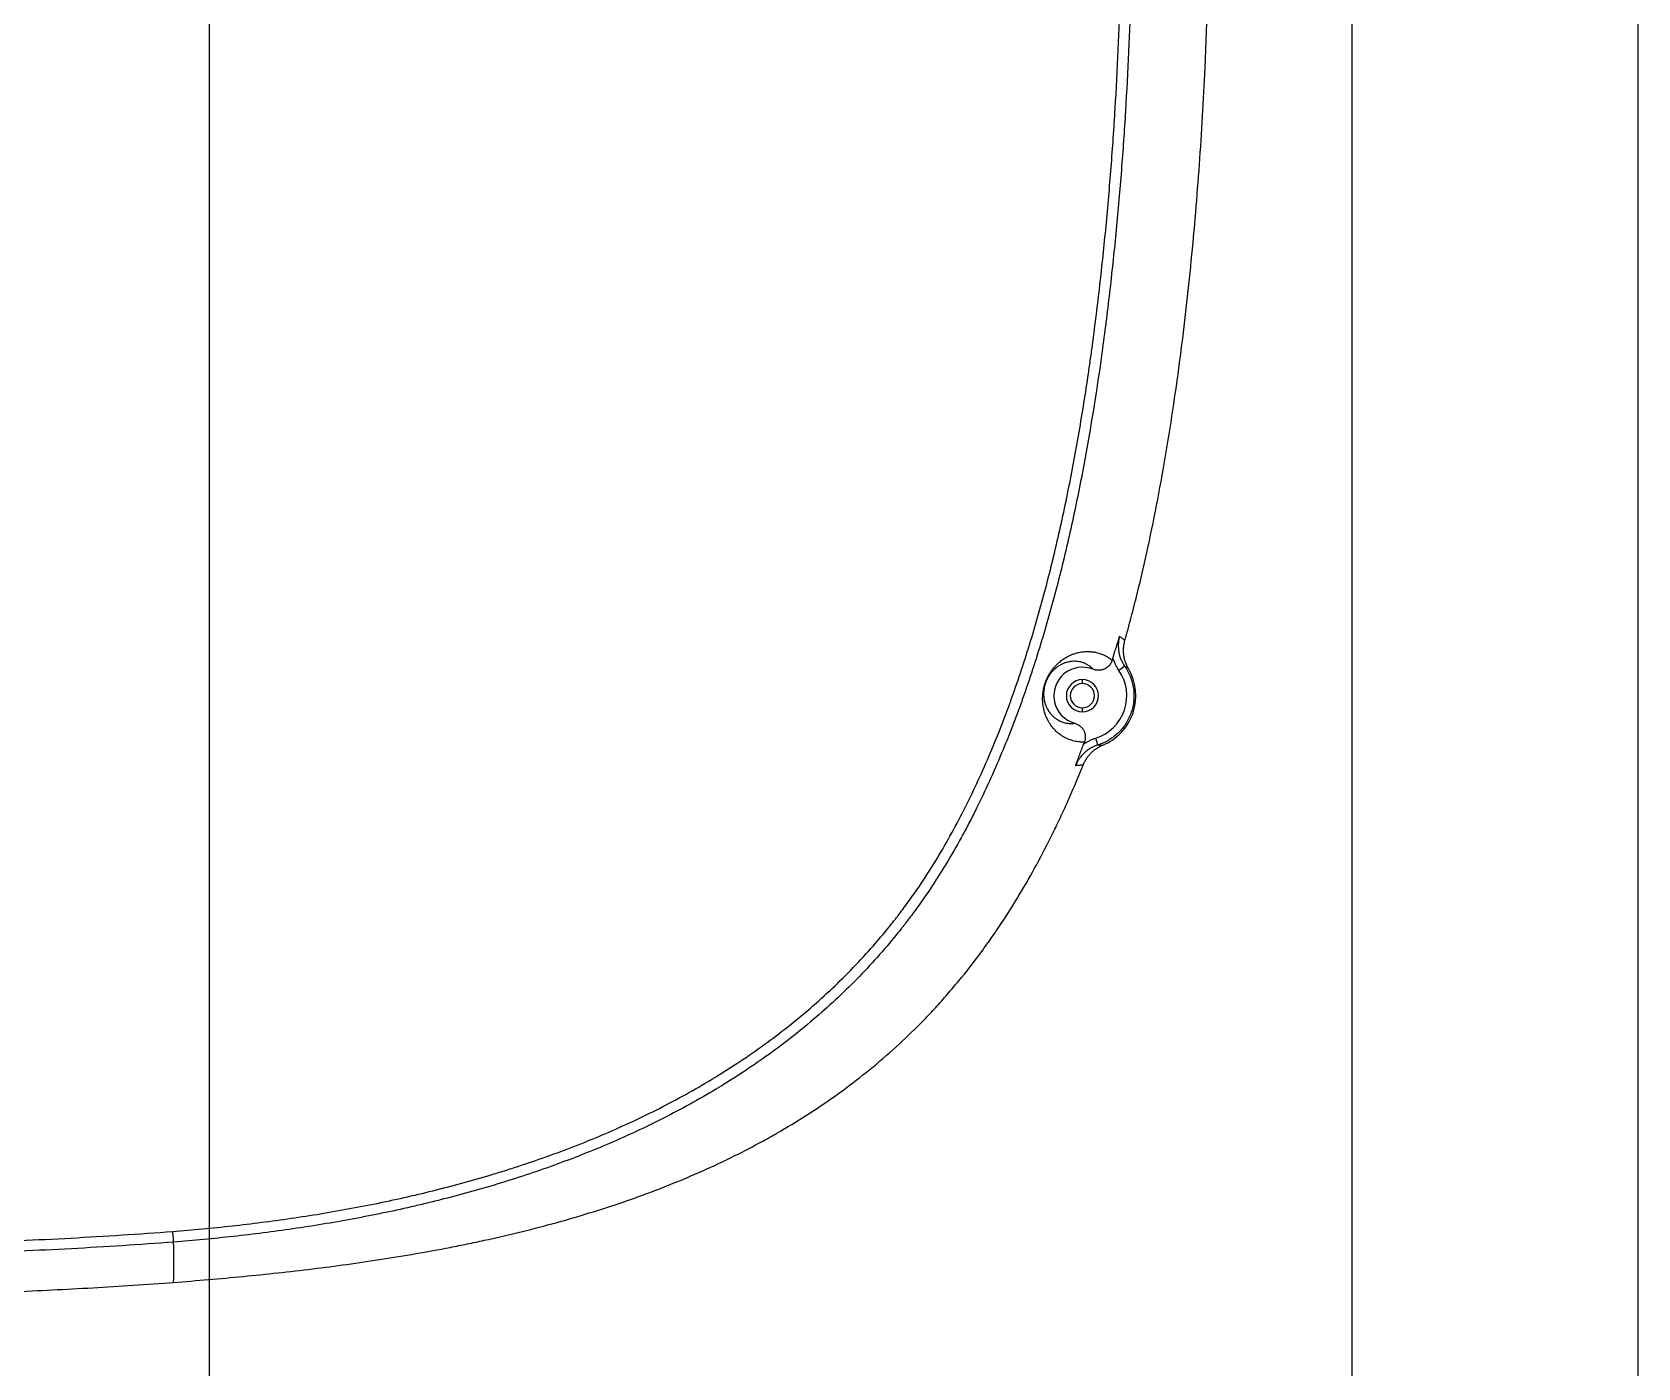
# Model space of a CAD drawing. Header units: millimetres. Extents: x -33000 to 294000, y 0 to 42408.
# Drawn here: x 106170.2 to 106395, y 14504.9 to 14691.9 of the extents above; entities that cross this region are included whole.
import ezdxf

# ---------------------------------------------------------------- set-up
doc = ezdxf.new("R2010")
doc.units = ezdxf.units.MM
doc.header["$LTSCALE"] = 50
doc.layers.add('arch', color=8, linetype='Continuous')

msp = doc.modelspace()

# ---------------------------------------------------------------- linework, layer by layer
at = {"layer": 'arch'}
for p, q in [((106395, 18103.96), (106395, 10413.96)), ((106395, 17323.96), (106395, 10633.96)), ((106195, 15773.96), (106195, 14313.96)), ((106355, 14313.96), (106355, 15773.96))]:
    msp.add_line(p, q, dxfattribs=at)
at = {"layer": 'arch', "linetype": 'Continuous'}
for p, q in [((106323.17, 14603.08), (106322.35, 14602.51)), ((106317.25, 14600.66), (106317.25, 14601.21)), ((106317.25, 14596.71), (106317.25, 14597.26)), ((106319.43, 14592.08), (106319.13, 14593.03))]:
    msp.add_line(p, q, dxfattribs=at)
for radius, start, end in [(4, 67.9014, 254.5737), (7.48, 292.3522, 30.5285), (2.25, 90, 270), (1.7, 90, 270), (2.25, 270, 90), (1.7, 270, 90), (6.22, 287.5692, 34.8421)]:
    msp.add_arc((106317.25, 14598.96), radius, start, end, dxfattribs=at)
for points, knots in [([(106189.94, 14523.98), (106192.71, 14524.19), (106195.48, 14524.45), (106200.99, 14525.06), (106203.74, 14525.41), (106209.22, 14526.21), (106211.95, 14526.66), (106217.39, 14527.66), (106220.1, 14528.21), (106225.5, 14529.44), (106228.19, 14530.12), (106232.21, 14531.23), (106233.54, 14531.61), (106235.21, 14532.12), (106235.54, 14532.22), (106236.21, 14532.42), (106237.2, 14532.74), (106238.19, 14533.06), (106241.49, 14534.15), (106244.1, 14535.09), (106249.26, 14537.12), (106251.8, 14538.21), (106255.56, 14539.97), (106258.05, 14541.18), (106260.51, 14542.48), (106262.94, 14543.83), (106264.14, 14544.53), (106265.49, 14545.34), (106265.64, 14545.43), (106265.94, 14545.61), (106266.38, 14545.88), (106267.42, 14546.53), (106268.29, 14547.09), (106270.03, 14548.23), (106271.17, 14549.02), (106273.42, 14550.63), (106274.52, 14551.45), (106276.69, 14553.15), (106277.76, 14554.02), (106279.85, 14555.8), (106280.87, 14556.72), (106282.88, 14558.6), (106283.86, 14559.56), (106285.79, 14561.53), (106286.73, 14562.55), (106288.57, 14564.62), (106289.46, 14565.68), (106290.56, 14567.04), (106290.77, 14567.31), (106291.1, 14567.73), (106291.2, 14567.87), (106291.42, 14568.14), (106291.95, 14568.84), (106292.47, 14569.53), (106293.7, 14571.23), (106294.49, 14572.37), (106296, 14574.69), (106296.73, 14575.86), (106298.13, 14578.24), (106298.8, 14579.45), (106300.11, 14581.88), (106300.74, 14583.1), (106302.56, 14586.82), (106303.7, 14589.34), (106305.29, 14593.17), (106306.06, 14595.11), (106306.79, 14597.06), (106307.09, 14597.88), (106307.15, 14598.04), (106307.27, 14598.37), (106307.44, 14598.86), (106307.62, 14599.35), (106308.65, 14602.3), (106309.51, 14604.94), (106311.1, 14610.24), (106311.83, 14612.91), (106313.2, 14618.27), (106313.83, 14620.96), (106315.01, 14626.36), (106315.55, 14629.07), (106316.56, 14634.5), (106317.27, 14638.59), (106318, 14643.39), (106318.34, 14645.79), (106318.49, 14646.82), (106318.58, 14647.51), (106318.63, 14647.85), (106319.04, 14650.94), (106319.72, 14656.44), (106320.3, 14661.93), (106320.82, 14667.43), (106321.06, 14670.17), (106321.48, 14675.67), (106321.67, 14678.41), (106322.17, 14686.64), (106322.4, 14692.13), (106322.71, 14703.1), (106322.78, 14708.58), (106322.78, 14719.54), (106322.71, 14725.02), (106322.4, 14735.98), (106322.16, 14741.46), (106321.66, 14749.67), (106321.47, 14752.4), (106321.05, 14757.87), (106320.81, 14760.61), (106320.02, 14768.81), (106319.41, 14774.28), (106318.3, 14782.48), (106317.9, 14785.21), (106317.03, 14790.67), (106316.57, 14793.4), (106315.8, 14797.49), (106315.54, 14798.86), (106315.2, 14800.56), (106315.13, 14800.9), (106314.99, 14801.58), (106314.77, 14802.61), (106313.97, 14806.35), (106313.18, 14809.72), (106311.8, 14815.09), (106311.07, 14817.76), (106309.48, 14823.06), (106308.63, 14825.69), (106306.79, 14830.9), (106305.81, 14833.48), (106304.22, 14837.32), (106303.12, 14839.86), (106301.93, 14842.38), (106301.01, 14844.25), (106300.54, 14845.19), (106299.97, 14846.27), (106299.73, 14846.74), (106299.56, 14847.05), (106299.48, 14847.2), (106298.74, 14848.59), (106298.05, 14849.8), (106296.99, 14851.6), (106296.63, 14852.19), (106295.9, 14853.37), (106295.52, 14853.95), (106294.39, 14855.69), (106293.6, 14856.82), (106291.98, 14859.05), (106291.14, 14860.14), (106289.42, 14862.29), (106288.53, 14863.34), (106286.7, 14865.4), (106285.76, 14866.41), (106283.83, 14868.39), (106282.84, 14869.35), (106280.81, 14871.25), (106279.77, 14872.18), (106278.57, 14873.2), (106278.43, 14873.31), (106278.17, 14873.54), (106278.03, 14873.65), (106277.63, 14873.99), (106276.82, 14874.65), (106276, 14875.31), (106274.35, 14876.59), (106273.23, 14877.42), (106270.97, 14879.03), (106269.83, 14879.81), (106267.51, 14881.33), (106266.34, 14882.06), (106263.96, 14883.49), (106261.57, 14884.87), (106257.89, 14886.81), (106255.39, 14888.02), (106252.87, 14889.2), (106251.6, 14889.76), (106250.15, 14890.38), (106249.99, 14890.45), (106249.67, 14890.58), (106249.51, 14890.65), (106249.02, 14890.85), (106248.06, 14891.25), (106247.09, 14891.64), (106245.14, 14892.41), (106243.84, 14892.89), (106241.23, 14893.83), (106239.93, 14894.28), (106235.99, 14895.58), (106233.35, 14896.37), (106228.03, 14897.83), (106225.37, 14898.5), (106220, 14899.72), (106217.3, 14900.27), (106211.89, 14901.26), (106209.17, 14901.71), (106203.71, 14902.5), (106200.97, 14902.85), (106195.47, 14903.46), (106192.71, 14903.72), (106189.94, 14903.93)], [0, 0, 0, 0, 0.015625, 0.015625, 0.03125, 0.03125, 0.046875, 0.046875, 0.0625, 0.0625, 0.078125, 0.078125, 0.085938, 0.085938, 0.087891, 0.087891, 0.089844, 0.09375, 0.09375, 0.109375, 0.109375, 0.125, 0.125, 0.132812, 0.140625, 0.140625, 0.148437, 0.148437, 0.149414, 0.149414, 0.150391, 0.152344, 0.15625, 0.15625, 0.164062, 0.164062, 0.171875, 0.171875, 0.179687, 0.179687, 0.1875, 0.1875, 0.195312, 0.195312, 0.203125, 0.203125, 0.210938, 0.210938, 0.212891, 0.212891, 0.213867, 0.213867, 0.214844, 0.21875, 0.21875, 0.226563, 0.226563, 0.234375, 0.234375, 0.242188, 0.242188, 0.25, 0.25, 0.265625, 0.265625, 0.273438, 0.277344, 0.277344, 0.27832, 0.27832, 0.279297, 0.28125, 0.28125, 0.296875, 0.296875, 0.3125, 0.3125, 0.328125, 0.328125, 0.34375, 0.34375, 0.359375, 0.367188, 0.371094, 0.373047, 0.373047, 0.375, 0.375, 0.390625, 0.40625, 0.40625, 0.421875, 0.421875, 0.4375, 0.4375, 0.46875, 0.46875, 0.5, 0.5, 0.53125, 0.53125, 0.5625, 0.5625, 0.578125, 0.578125, 0.59375, 0.59375, 0.625, 0.625, 0.640625, 0.640625, 0.65625, 0.65625, 0.664063, 0.664063, 0.666016, 0.666016, 0.667969, 0.671875, 0.6875, 0.6875, 0.703125, 0.703125, 0.71875, 0.71875, 0.734375, 0.734375, 0.742188, 0.75, 0.75, 0.753906, 0.755859, 0.756836, 0.756836, 0.757813, 0.757813, 0.765625, 0.765625, 0.769531, 0.769531, 0.773438, 0.773438, 0.78125, 0.78125, 0.789063, 0.789063, 0.796875, 0.796875, 0.804688, 0.804688, 0.8125, 0.8125, 0.820313, 0.820313, 0.821289, 0.821289, 0.822266, 0.822266, 0.824219, 0.828125, 0.828125, 0.835938, 0.835938, 0.84375, 0.84375, 0.851563, 0.851563, 0.859375, 0.867188, 0.875, 0.875, 0.882813, 0.882813, 0.883789, 0.883789, 0.884766, 0.884766, 0.886719, 0.890625, 0.890625, 0.898438, 0.898438, 0.90625, 0.90625, 0.921875, 0.921875, 0.9375, 0.9375, 0.953125, 0.953125, 0.96875, 0.96875, 0.984375, 0.984375, 1, 1, 1, 1]), ([(106190.05, 14905.43), (106192.85, 14905.21), (106195.63, 14904.95), (106201.18, 14904.34), (106203.95, 14903.98), (106209.45, 14903.18), (106212.19, 14902.73), (106217.65, 14901.72), (106220.37, 14901.17), (106225.78, 14899.94), (106228.47, 14899.26), (106233.83, 14897.79), (106236.49, 14896.99), (106240.46, 14895.68), (106241.78, 14895.22), (106244.41, 14894.28), (106245.73, 14893.78), (106247.69, 14893.01), (106248.66, 14892.62), (106249.64, 14892.22), (106250.13, 14892.01), (106250.29, 14891.94), (106250.61, 14891.81), (106252.07, 14891.19), (106253.52, 14890.54), (106256.06, 14889.36), (106258.58, 14888.13), (106262.28, 14886.17), (106264.7, 14884.78), (106267.1, 14883.34), (106268.28, 14882.6), (106270.62, 14881.08), (106271.77, 14880.29), (106274.05, 14878.66), (106275.18, 14877.83), (106276.84, 14876.53), (106277.67, 14875.88), (106278.62, 14875.09), (106279.03, 14874.75), (106279.3, 14874.52), (106279.43, 14874.41), (106280.64, 14873.38), (106281.69, 14872.45), (106283.75, 14870.54), (106284.75, 14869.56), (106286.7, 14867.57), (106287.65, 14866.55), (106289.5, 14864.48), (106290.39, 14863.42), (106292.14, 14861.26), (106292.99, 14860.16), (106294.63, 14857.92), (106295.43, 14856.78), (106296.58, 14855.04), (106296.96, 14854.45), (106297.7, 14853.27), (106298.07, 14852.67), (106298.78, 14851.47), (106299.14, 14850.86), (106299.83, 14849.64), (106300.17, 14849.02), (106300.59, 14848.24), (106300.67, 14848.09), (106300.84, 14847.78), (106300.92, 14847.62), (106301.17, 14847.15), (106301.66, 14846.22), (106302.14, 14845.28), (106303.08, 14843.39), (106303.68, 14842.12), (106304.84, 14839.57), (106305.4, 14838.29), (106307.02, 14834.42), (106308.01, 14831.82), (106309.88, 14826.57), (106310.74, 14823.92), (106312.36, 14818.58), (106313.1, 14815.89), (106314.5, 14810.48), (106315.14, 14807.76), (106315.9, 14804.33), (106316.12, 14803.3), (106316.33, 14802.27), (106316.48, 14801.59), (106316.55, 14801.24), (106316.89, 14799.52), (106317.16, 14798.15), (106317.94, 14794.02), (106318.41, 14791.27), (106319.29, 14785.76), (106319.7, 14783), (106320.82, 14774.74), (106321.44, 14769.22), (106322.24, 14760.95), (106322.48, 14758.19), (106322.91, 14752.67), (106323.1, 14749.91), (106323.61, 14741.63), (106324.09, 14730.59), (106324.23, 14719.53), (106324.23, 14708.48), (106324.16, 14702.95), (106323.85, 14691.88), (106323.61, 14686.35), (106323.11, 14678.04), (106322.92, 14675.28), (106322.48, 14669.74), (106322.24, 14666.97), (106321.71, 14661.43), (106321.42, 14658.66), (106320.94, 14654.5), (106320.77, 14653.11), (106320.43, 14650.34), (106320.25, 14648.95), (106319.3, 14642.02), (106318.43, 14636.51), (106316.88, 14628.28), (106316.33, 14625.55), (106315.13, 14620.11), (106314.49, 14617.4), (106313.1, 14612), (106312.35, 14609.31), (106310.73, 14603.96), (106309.86, 14601.3), (106308.81, 14598.33), (106308.69, 14598), (106308.45, 14597.34), (106308.33, 14597.01), (106307.97, 14596.02), (106307.22, 14594.06), (106306.44, 14592.11), (106304.82, 14588.25), (106303.67, 14585.71), (106302.12, 14582.6), (106301.81, 14581.98), (106301.17, 14580.74), (106300.84, 14580.13), (106299.85, 14578.29), (106299.16, 14577.08), (106298.09, 14575.29), (106297.73, 14574.69), (106296.99, 14573.51), (106296.61, 14572.92), (106295.46, 14571.18), (106294.66, 14570.02), (106293.41, 14568.32), (106292.99, 14567.76), (106292.45, 14567.06), (106292.34, 14566.92), (106292.13, 14566.64), (106291.8, 14566.23), (106290.59, 14564.72), (106289.45, 14563.38), (106287.59, 14561.3), (106286.64, 14560.28), (106284.7, 14558.3), (106283.7, 14557.33), (106281.67, 14555.44), (106280.63, 14554.52), (106278.52, 14552.73), (106277.45, 14551.85), (106275.26, 14550.14), (106274.14, 14549.31), (106271.87, 14547.69), (106270.72, 14546.91), (106268.97, 14545.75), (106268.08, 14545.19), (106267.04, 14544.54), (106266.59, 14544.26), (106266.29, 14544.08), (106266.14, 14543.99), (106264.78, 14543.17), (106263.56, 14542.47), (106261.11, 14541.12), (106258.64, 14539.81), (106256.14, 14538.59), (106252.36, 14536.83), (106249.81, 14535.74), (106244.65, 14533.7), (106242.04, 14532.76), (106236.76, 14531.01), (106234.1, 14530.2), (106230.07, 14529.08), (106228.72, 14528.73), (106226.68, 14528.21), (106226, 14528.05), (106224.98, 14527.8), (106224.64, 14527.72), (106223.96, 14527.56), (106222.25, 14527.16), (106220.54, 14526.79), (106218.48, 14526.37), (106217.79, 14526.23), (106216.42, 14525.96), (106215.73, 14525.83), (106212.29, 14525.19), (106209.52, 14524.74), (106203.99, 14523.93), (106201.21, 14523.58), (106197.03, 14523.12), (106195.64, 14522.97), (106192.85, 14522.71), (106191.45, 14522.59), (106190.06, 14522.49)], [0, 0, 0, 0, 0.015625, 0.015625, 0.03125, 0.03125, 0.046875, 0.046875, 0.0625, 0.0625, 0.078125, 0.078125, 0.09375, 0.09375, 0.101562, 0.101562, 0.109375, 0.109375, 0.113281, 0.115234, 0.115234, 0.116211, 0.116211, 0.117187, 0.125, 0.125, 0.132812, 0.140625, 0.148437, 0.148437, 0.15625, 0.15625, 0.164062, 0.164062, 0.171875, 0.171875, 0.175781, 0.177734, 0.178711, 0.178711, 0.179687, 0.179687, 0.1875, 0.1875, 0.195312, 0.195312, 0.203125, 0.203125, 0.210937, 0.210937, 0.21875, 0.21875, 0.226562, 0.226562, 0.230469, 0.230469, 0.234375, 0.234375, 0.238281, 0.238281, 0.242187, 0.242187, 0.243164, 0.243164, 0.244141, 0.244141, 0.246094, 0.25, 0.25, 0.257812, 0.257812, 0.265625, 0.265625, 0.28125, 0.28125, 0.296875, 0.296875, 0.3125, 0.3125, 0.328125, 0.328125, 0.332031, 0.333984, 0.333984, 0.335937, 0.335937, 0.34375, 0.34375, 0.359375, 0.359375, 0.375, 0.375, 0.40625, 0.40625, 0.421875, 0.421875, 0.4375, 0.4375, 0.46875, 0.5, 0.5, 0.53125, 0.53125, 0.5625, 0.5625, 0.578125, 0.578125, 0.59375, 0.59375, 0.609375, 0.609375, 0.617187, 0.617187, 0.625, 0.625, 0.65625, 0.65625, 0.671875, 0.671875, 0.6875, 0.6875, 0.703125, 0.703125, 0.71875, 0.71875, 0.720703, 0.720703, 0.722656, 0.722656, 0.726562, 0.734375, 0.734375, 0.75, 0.75, 0.753906, 0.753906, 0.757812, 0.757812, 0.765625, 0.765625, 0.769531, 0.769531, 0.773437, 0.773437, 0.78125, 0.78125, 0.785156, 0.785156, 0.786133, 0.786133, 0.787109, 0.789062, 0.796875, 0.796875, 0.804687, 0.804687, 0.8125, 0.8125, 0.820312, 0.820312, 0.828125, 0.828125, 0.835937, 0.835937, 0.84375, 0.84375, 0.847656, 0.849609, 0.850586, 0.850586, 0.851562, 0.851562, 0.859375, 0.859375, 0.867187, 0.875, 0.875, 0.890625, 0.890625, 0.90625, 0.90625, 0.921875, 0.921875, 0.929687, 0.929687, 0.933594, 0.933594, 0.935547, 0.935547, 0.9375, 0.945312, 0.945312, 0.949219, 0.949219, 0.953125, 0.953125, 0.96875, 0.96875, 0.984375, 0.984375, 0.992187, 0.992187, 1, 1, 1, 1]), ([(106323.18, 14606.66), (106323.49, 14607.75), (106323.79, 14608.84), (106324.36, 14611.04), (106324.64, 14612.13), (106325.46, 14615.42), (106325.97, 14617.63), (106326.92, 14622.03), (106327.37, 14624.24), (106328.22, 14628.66), (106329.01, 14633.1), (106329.71, 14637.54), (106330.37, 14641.99), (106330.68, 14644.22), (106331.55, 14650.91), (106332.05, 14655.38), (106332.71, 14662.1), (106332.92, 14664.34), (106333.3, 14668.83), (106333.47, 14671.07), (106333.79, 14675.57), (106333.94, 14677.82), (106334.2, 14682.32), (106334.32, 14684.58), (106334.47, 14687.96), (106334.51, 14689.09), (106334.6, 14691.35), (106334.64, 14692.48), (106334.75, 14695.86), (106334.81, 14698.12), (106334.88, 14701.51), (106334.9, 14702.64), (106334.94, 14704.9), (106334.98, 14708.29), (106335, 14711.67), (106335, 14718.45), (106334.96, 14722.96), (106334.81, 14729.73), (106334.75, 14731.99), (106334.61, 14736.5), (106334.43, 14741.02), (106334.2, 14745.53), (106334.01, 14748.91), (106333.94, 14750.04), (106333.79, 14752.29), (106333.72, 14753.42), (106333.48, 14756.8), (106333.3, 14759.05), (106332.92, 14763.54), (106332.71, 14765.79), (106332.05, 14772.52), (106331.55, 14776.99), (106330.68, 14783.69), (106330.37, 14785.92), (106329.71, 14790.37), (106329.01, 14794.82), (106328.22, 14799.25), (106327.37, 14803.68), (106326.92, 14805.88), (106325.96, 14810.29), (106325.46, 14812.49), (106324.64, 14815.78), (106324.36, 14816.88), (106323.79, 14819.07), (106323.49, 14820.16), (106323.18, 14821.26)], [0, 0, 0, 0, 0.015625, 0.015625, 0.03125, 0.03125, 0.0625, 0.0625, 0.09375, 0.09375, 0.125, 0.15625, 0.15625, 0.1875, 0.1875, 0.25, 0.25, 0.28125, 0.28125, 0.3125, 0.3125, 0.34375, 0.34375, 0.375, 0.375, 0.390625, 0.390625, 0.40625, 0.40625, 0.4375, 0.4375, 0.453125, 0.453125, 0.46875, 0.5, 0.5, 0.5625, 0.5625, 0.59375, 0.59375, 0.625, 0.65625, 0.65625, 0.671875, 0.671875, 0.6875, 0.6875, 0.71875, 0.71875, 0.75, 0.75, 0.8125, 0.8125, 0.84375, 0.84375, 0.875, 0.90625, 0.90625, 0.9375, 0.9375, 0.96875, 0.96875, 0.984375, 0.984375, 1, 1, 1, 1]), ([(106321.52, 14604.25), (106321.56, 14604.39), (106321.6, 14604.52), (106321.68, 14604.78), (106321.72, 14604.92), (106321.8, 14605.18), (106321.84, 14605.31), (106321.9, 14605.5), (106321.92, 14605.56), (106321.96, 14605.69), (106321.98, 14605.76), (106322.08, 14606.07), (106322.16, 14606.32), (106322.27, 14606.69), (106322.31, 14606.81), (106322.37, 14607), (106322.4, 14607.09), (106322.43, 14607.19), (106322.44, 14607.24), (106322.45, 14607.27), (106322.46, 14607.29), (106322.46, 14607.3)], [0, 0, 0, 0, 0.125, 0.125, 0.25, 0.25, 0.375, 0.375, 0.4375, 0.4375, 0.5, 0.5, 0.75, 0.75, 0.875, 0.875, 0.9375, 0.96875, 0.984375, 0.984375, 1, 1, 1, 1]), ([(106322.46, 14607.3), (106322.41, 14607.12), (106322.37, 14606.94), (106322.33, 14606.67), (106322.31, 14606.58), (106322.3, 14606.44), (106322.29, 14606.39), (106322.29, 14606.3), (106322.28, 14606.25), (106322.27, 14606.02), (106322.27, 14605.84), (106322.29, 14605.47), (106322.31, 14605.29), (106322.36, 14605.02), (106322.38, 14604.93), (106322.41, 14604.79), (106322.42, 14604.75), (106322.44, 14604.66), (106322.45, 14604.61), (106322.52, 14604.39), (106322.58, 14604.22), (106322.72, 14603.88), (106322.8, 14603.71), (106322.97, 14603.39), (106323.07, 14603.23), (106323.17, 14603.08)], [0, 0, 0, 0, 0.125, 0.125, 0.1875, 0.1875, 0.21875, 0.21875, 0.25, 0.25, 0.375, 0.375, 0.5, 0.5, 0.5625, 0.5625, 0.59375, 0.59375, 0.625, 0.625, 0.75, 0.75, 0.875, 0.875, 1, 1, 1, 1]), ([(106322.46, 14607.3), (106322.58, 14607.2), (106322.7, 14607.1), (106322.88, 14606.95), (106322.94, 14606.89), (106323.06, 14606.78), (106323.12, 14606.72), (106323.18, 14606.66)], [0, 0, 0, 0, 0.5, 0.5, 0.75, 0.75, 1, 1, 1, 1]), ([(106317.53, 14592.46), (106317.41, 14592.46), (106317.29, 14592.46), (106317.06, 14592.47), (106316.94, 14592.48), (106316.7, 14592.5), (106316.58, 14592.52), (106316.34, 14592.56), (106316.22, 14592.58), (106315.97, 14592.64), (106315.85, 14592.68), (106315.6, 14592.76), (106315.47, 14592.8), (106315.21, 14592.9), (106315.08, 14592.96), (106314.81, 14593.09), (106314.68, 14593.17), (106314.47, 14593.29), (106314.4, 14593.34), (106314.26, 14593.43), (106314.19, 14593.48), (106313.98, 14593.63), (106313.84, 14593.75), (106313.62, 14593.94), (106313.55, 14594.01), (106313.41, 14594.15), (106313.34, 14594.23), (106313.19, 14594.39), (106313.12, 14594.48), (106312.97, 14594.66), (106312.9, 14594.76), (106312.75, 14594.96), (106312.68, 14595.07), (106312.54, 14595.31), (106312.47, 14595.43), (106312.33, 14595.7), (106312.26, 14595.85), (106312.16, 14596.09), (106312.12, 14596.17), (106312.06, 14596.34), (106312.03, 14596.43), (106311.97, 14596.62), (106311.94, 14596.72), (106311.88, 14596.93), (106311.85, 14597.04), (106311.82, 14597.22), (106311.8, 14597.28), (106311.78, 14597.4), (106311.77, 14597.47), (106311.75, 14597.6), (106311.74, 14597.67), (106311.72, 14597.81), (106311.71, 14597.89), (106311.7, 14598), (106311.7, 14598.04), (106311.69, 14598.13), (106311.69, 14598.17), (106311.69, 14598.29), (106311.68, 14598.38), (106311.68, 14598.57), (106311.68, 14598.67), (106311.69, 14598.83), (106311.69, 14598.88), (106311.7, 14598.99), (106311.7, 14599.05), (106311.71, 14599.17), (106311.72, 14599.24), (106311.73, 14599.37), (106311.74, 14599.44), (106311.76, 14599.58), (106311.77, 14599.66), (106311.79, 14599.76), (106311.79, 14599.78), (106311.8, 14599.82), (106311.81, 14599.85), (106311.82, 14599.91), (106311.83, 14599.95), (106311.85, 14600.04), (106311.86, 14600.09), (106311.88, 14600.18), (106311.89, 14600.23), (106311.91, 14600.3), (106311.91, 14600.31), (106311.92, 14600.34), (106311.93, 14600.37), (106311.94, 14600.41), (106311.97, 14600.49), (106311.98, 14600.55), (106312.01, 14600.63), (106312.02, 14600.65), (106312.04, 14600.71), (106312.06, 14600.79), (106312.09, 14600.87), (106312.12, 14600.95), (106312.14, 14600.99), (106312.15, 14601.03), (106312.16, 14601.05), (106312.17, 14601.07), (106312.19, 14601.13), (106312.21, 14601.18), (106312.25, 14601.27), (106312.27, 14601.32), (106312.3, 14601.38), (106312.32, 14601.41), (106312.34, 14601.45), (106312.35, 14601.47), (106312.38, 14601.53), (106312.4, 14601.57), (106312.43, 14601.65), (106312.45, 14601.69), (106312.51, 14601.79), (106312.55, 14601.86), (106312.6, 14601.96), (106312.62, 14601.99), (106312.66, 14602.05), (106312.67, 14602.07), (106312.73, 14602.16), (106312.76, 14602.21), (106312.83, 14602.31), (106312.86, 14602.36), (106312.92, 14602.45), (106312.95, 14602.5), (106313.02, 14602.58), (106313.05, 14602.62), (106313.14, 14602.74), (106313.2, 14602.81), (106313.28, 14602.92), (106313.31, 14602.95), (106313.37, 14603.01), (106313.39, 14603.04), (106313.48, 14603.13), (106313.53, 14603.19), (106313.63, 14603.3), (106313.68, 14603.35), (106313.83, 14603.49), (106313.93, 14603.58), (106314.12, 14603.74), (106314.21, 14603.81), (106314.39, 14603.95), (106314.47, 14604.01), (106314.64, 14604.13), (106314.72, 14604.18), (106314.88, 14604.28), (106314.96, 14604.32), (106315.11, 14604.41), (106315.19, 14604.45), (106315.34, 14604.53), (106315.41, 14604.56), (106315.55, 14604.63), (106315.62, 14604.66), (106315.82, 14604.74), (106315.95, 14604.79), (106316.21, 14604.88), (106316.33, 14604.91), (106316.57, 14604.98), (106316.68, 14605.01), (106316.9, 14605.05), (106317.01, 14605.07), (106317.22, 14605.1), (106317.32, 14605.12), (106317.52, 14605.13), (106317.62, 14605.14), (106317.9, 14605.15), (106318.08, 14605.15), (106318.41, 14605.14), (106318.57, 14605.12), (106318.88, 14605.08), (106319.03, 14605.05), (106319.31, 14604.99), (106319.44, 14604.96), (106319.7, 14604.88), (106319.82, 14604.84), (106320.05, 14604.75), (106320.17, 14604.7), (106320.38, 14604.6), (106320.49, 14604.54), (106320.69, 14604.43), (106320.89, 14604.32), (106321.16, 14604.14), (106321.34, 14604), (106321.42, 14603.94)], [0, 0, 0, 0, 0.03125, 0.03125, 0.0625, 0.0625, 0.09375, 0.09375, 0.125, 0.125, 0.15625, 0.15625, 0.1875, 0.1875, 0.21875, 0.21875, 0.25, 0.25, 0.265625, 0.265625, 0.28125, 0.28125, 0.3125, 0.3125, 0.328125, 0.328125, 0.34375, 0.34375, 0.359375, 0.359375, 0.375, 0.375, 0.390625, 0.390625, 0.40625, 0.40625, 0.421875, 0.421875, 0.429688, 0.429688, 0.4375, 0.4375, 0.445313, 0.445313, 0.453125, 0.453125, 0.457031, 0.457031, 0.460938, 0.460938, 0.464844, 0.464844, 0.46875, 0.46875, 0.470703, 0.470703, 0.472656, 0.472656, 0.476563, 0.476563, 0.480469, 0.480469, 0.482422, 0.482422, 0.484375, 0.484375, 0.486328, 0.486328, 0.488281, 0.488281, 0.490234, 0.490234, 0.490723, 0.490723, 0.491211, 0.491211, 0.492188, 0.492188, 0.493164, 0.493164, 0.494141, 0.494141, 0.494385, 0.494385, 0.494629, 0.495117, 0.495117, 0.496094, 0.496094, 0.496582, 0.496582, 0.49707, 0.498047, 0.498047, 0.498535, 0.498779, 0.498779, 0.499023, 0.499023, 0.5, 0.5, 0.500977, 0.500977, 0.501465, 0.501465, 0.501953, 0.501953, 0.50293, 0.50293, 0.503906, 0.503906, 0.505859, 0.505859, 0.506836, 0.506836, 0.507813, 0.507813, 0.509766, 0.509766, 0.511719, 0.511719, 0.513672, 0.513672, 0.515625, 0.515625, 0.519531, 0.519531, 0.521484, 0.521484, 0.523438, 0.523438, 0.527344, 0.527344, 0.53125, 0.53125, 0.539063, 0.539063, 0.546875, 0.546875, 0.554688, 0.554688, 0.5625, 0.5625, 0.570313, 0.570313, 0.578125, 0.578125, 0.585938, 0.585938, 0.59375, 0.59375, 0.609375, 0.609375, 0.625, 0.625, 0.640625, 0.640625, 0.65625, 0.65625, 0.671875, 0.671875, 0.6875, 0.6875, 0.71875, 0.71875, 0.75, 0.75, 0.78125, 0.78125, 0.8125, 0.8125, 0.84375, 0.84375, 0.875, 0.875, 0.90625, 0.90625, 0.9375, 0.96875, 1, 1, 1, 1]), ([(106323.7, 14602.76), (106323.61, 14602.9), (106323.53, 14603.05), (106323.39, 14603.36), (106323.33, 14603.51), (106323.22, 14603.83), (106323.17, 14603.99), (106323.12, 14604.2), (106323.12, 14604.24), (106323.1, 14604.32), (106323.09, 14604.36), (106323.07, 14604.49), (106323.05, 14604.57), (106323.02, 14604.82), (106322.99, 14605.16), (106323, 14605.49), (106323.02, 14605.74), (106323.03, 14605.83), (106323.05, 14605.99), (106323.06, 14606.08), (106323.1, 14606.33), (106323.14, 14606.49), (106323.18, 14606.66)], [0, 0, 0, 0, 0.125, 0.125, 0.25, 0.25, 0.375, 0.375, 0.40625, 0.40625, 0.4375, 0.4375, 0.5, 0.5, 0.625, 0.75, 0.75, 0.8125, 0.8125, 0.875, 0.875, 1, 1, 1, 1]), ([(106318.76, 14602.66), (106318.65, 14602.77), (106318.54, 14602.88), (106318.36, 14603.03), (106318.29, 14603.08), (106318.16, 14603.17), (106318.09, 14603.22), (106317.95, 14603.3), (106317.87, 14603.35), (106317.71, 14603.43), (106317.63, 14603.47), (106317.46, 14603.54), (106317.37, 14603.57), (106317.17, 14603.64), (106317.07, 14603.67), (106316.86, 14603.71), (106316.75, 14603.74), (106316.51, 14603.77), (106316.38, 14603.78), (106316.11, 14603.78), (106315.97, 14603.78), (106315.75, 14603.76), (106315.67, 14603.75), (106315.51, 14603.73), (106315.43, 14603.72), (106315.26, 14603.68), (106315.17, 14603.66), (106314.98, 14603.61), (106314.89, 14603.58), (106314.74, 14603.53), (106314.69, 14603.51), (106314.61, 14603.48), (106314.59, 14603.46), (106314.54, 14603.44), (106314.51, 14603.43), (106314.43, 14603.39), (106314.37, 14603.37), (106314.26, 14603.31), (106314.2, 14603.28), (106314.09, 14603.21), (106314.03, 14603.18), (106313.9, 14603.1), (106313.84, 14603.06), (106313.71, 14602.97), (106313.64, 14602.92), (106313.5, 14602.81), (106313.43, 14602.75), (106313.32, 14602.65), (106313.28, 14602.61), (106313.21, 14602.54), (106313.17, 14602.5), (106313.09, 14602.42), (106313.04, 14602.37), (106312.98, 14602.3), (106312.96, 14602.27), (106312.91, 14602.22), (106312.89, 14602.2), (106312.82, 14602.11), (106312.78, 14602.05), (106312.7, 14601.95), (106312.68, 14601.92), (106312.63, 14601.84), (106312.6, 14601.8), (106312.55, 14601.72), (106312.52, 14601.68), (106312.48, 14601.6), (106312.46, 14601.58), (106312.43, 14601.53), (106312.42, 14601.5), (106312.38, 14601.44), (106312.37, 14601.41), (106312.34, 14601.35), (106312.32, 14601.32), (106312.3, 14601.27), (106312.29, 14601.27), (106312.28, 14601.25), (106312.28, 14601.24), (106312.27, 14601.21), (106312.26, 14601.19), (106312.23, 14601.13), (106312.21, 14601.09), (106312.18, 14601.02), (106312.17, 14601), (106312.16, 14600.96), (106312.15, 14600.95), (106312.14, 14600.93), (106312.13, 14600.89), (106312.12, 14600.85), (106312.1, 14600.81), (106312.1, 14600.8), (106312.09, 14600.77), (106312.08, 14600.76), (106312.07, 14600.73), (106312.07, 14600.72), (106312.06, 14600.69), (106312.05, 14600.68), (106312.04, 14600.64), (106312.02, 14600.58), (106312.01, 14600.53), (106312, 14600.5), (106311.99, 14600.48), (106311.99, 14600.46), (106311.98, 14600.45), (106311.98, 14600.42), (106311.97, 14600.41), (106311.97, 14600.39), (106311.96, 14600.35), (106311.95, 14600.32), (106311.94, 14600.26), (106311.93, 14600.22), (106311.91, 14600.14), (106311.9, 14600.1), (106311.89, 14600.05), (106311.89, 14600.03), (106311.89, 14600), (106311.88, 14599.98), (106311.88, 14599.93), (106311.87, 14599.9), (106311.86, 14599.84), (106311.86, 14599.81), (106311.85, 14599.73), (106311.84, 14599.68), (106311.84, 14599.6), (106311.83, 14599.58), (106311.83, 14599.53), (106311.83, 14599.51), (106311.83, 14599.44), (106311.82, 14599.4), (106311.82, 14599.28), (106311.82, 14599.2), (106311.82, 14599.06), (106311.83, 14598.99), (106311.83, 14598.86), (106311.84, 14598.8), (106311.85, 14598.69), (106311.86, 14598.63), (106311.87, 14598.53), (106311.88, 14598.48), (106311.9, 14598.38), (106311.91, 14598.33), (106311.93, 14598.24), (106311.94, 14598.2), (106311.96, 14598.11), (106311.97, 14598.07), (106312, 14597.95), (106312.02, 14597.88), (106312.07, 14597.73), (106312.09, 14597.67), (106312.14, 14597.54), (106312.17, 14597.48), (106312.22, 14597.36), (106312.25, 14597.3), (106312.33, 14597.14), (106312.38, 14597.04), (106312.47, 14596.91), (106312.49, 14596.86), (106312.55, 14596.78), (106312.58, 14596.74), (106312.66, 14596.62), (106312.72, 14596.54), (106312.83, 14596.41), (106312.88, 14596.34), (106312.99, 14596.22), (106313.05, 14596.17), (106313.22, 14596.01), (106313.32, 14595.91), (106313.54, 14595.75), (106313.65, 14595.68), (106313.86, 14595.55), (106313.96, 14595.49), (106314.16, 14595.39), (106314.26, 14595.35), (106314.46, 14595.27), (106314.55, 14595.24), (106314.74, 14595.19), (106314.83, 14595.16), (106315.01, 14595.12), (106315.1, 14595.11), (106315.28, 14595.09), (106315.36, 14595.08), (106315.53, 14595.07), (106315.62, 14595.07), (106315.78, 14595.07), (106315.87, 14595.07), (106316.03, 14595.08), (106316.11, 14595.09), (106316.19, 14595.1)], [0, 0, 0, 0, 0.0625, 0.0625, 0.09375, 0.09375, 0.125, 0.125, 0.15625, 0.15625, 0.1875, 0.1875, 0.21875, 0.21875, 0.25, 0.25, 0.28125, 0.28125, 0.3125, 0.3125, 0.34375, 0.34375, 0.359375, 0.359375, 0.375, 0.375, 0.390625, 0.390625, 0.40625, 0.40625, 0.414062, 0.414062, 0.417969, 0.417969, 0.421875, 0.421875, 0.429687, 0.429687, 0.4375, 0.4375, 0.445312, 0.445312, 0.453125, 0.453125, 0.460937, 0.460937, 0.46875, 0.46875, 0.472656, 0.472656, 0.476562, 0.476562, 0.480469, 0.480469, 0.482422, 0.482422, 0.484375, 0.484375, 0.488281, 0.488281, 0.490234, 0.490234, 0.492187, 0.492187, 0.494141, 0.494141, 0.495117, 0.495117, 0.496094, 0.496094, 0.49707, 0.49707, 0.498047, 0.498047, 0.498291, 0.498291, 0.498535, 0.498535, 0.499023, 0.499023, 0.5, 0.5, 0.500488, 0.500488, 0.500732, 0.500732, 0.500977, 0.501465, 0.501465, 0.501709, 0.501709, 0.501953, 0.501953, 0.502197, 0.502197, 0.502441, 0.502441, 0.50293, 0.503418, 0.503418, 0.503662, 0.503662, 0.503906, 0.503906, 0.50415, 0.50415, 0.504395, 0.504883, 0.504883, 0.505859, 0.505859, 0.506836, 0.506836, 0.507324, 0.507324, 0.507812, 0.507812, 0.508789, 0.508789, 0.509766, 0.509766, 0.511719, 0.511719, 0.512695, 0.512695, 0.513672, 0.513672, 0.515625, 0.515625, 0.519531, 0.519531, 0.523437, 0.523437, 0.527344, 0.527344, 0.53125, 0.53125, 0.535156, 0.535156, 0.539062, 0.539062, 0.542969, 0.542969, 0.546875, 0.546875, 0.554687, 0.554687, 0.5625, 0.5625, 0.570312, 0.570312, 0.578125, 0.578125, 0.59375, 0.59375, 0.601562, 0.601562, 0.609375, 0.609375, 0.625, 0.625, 0.640625, 0.640625, 0.65625, 0.65625, 0.6875, 0.6875, 0.71875, 0.71875, 0.75, 0.75, 0.78125, 0.78125, 0.8125, 0.8125, 0.84375, 0.84375, 0.875, 0.875, 0.90625, 0.90625, 0.9375, 0.9375, 0.96875, 0.96875, 1, 1, 1, 1]), ([(106321.42, 14603.94), (106321.4, 14603.87), (106321.36, 14603.74), (106321.27, 14603.55), (106321.19, 14603.43), (106321.13, 14603.35), (106321.11, 14603.32), (106321.07, 14603.26), (106321.05, 14603.24), (106320.98, 14603.16), (106320.89, 14603.06), (106320.78, 14602.97), (106320.7, 14602.91), (106320.67, 14602.89), (106320.61, 14602.85), (106320.58, 14602.83), (106320.49, 14602.77), (106320.37, 14602.71), (106320.25, 14602.65), (106320.15, 14602.62), (106320.11, 14602.61), (106320.05, 14602.59), (106320.01, 14602.58), (106319.91, 14602.56), (106319.78, 14602.53), (106319.64, 14602.52), (106319.54, 14602.52), (106319.5, 14602.52), (106319.43, 14602.52), (106319.4, 14602.52), (106319.29, 14602.53), (106319.15, 14602.54), (106318.95, 14602.59), (106318.82, 14602.64), (106318.76, 14602.66)], [0, 0, 0, 0, 0.0625, 0.125, 0.1875, 0.1875, 0.21875, 0.21875, 0.25, 0.25, 0.3125, 0.375, 0.375, 0.40625, 0.40625, 0.4375, 0.4375, 0.5, 0.5625, 0.5625, 0.59375, 0.59375, 0.625, 0.625, 0.6875, 0.75, 0.75, 0.78125, 0.78125, 0.8125, 0.8125, 0.875, 0.9375, 1, 1, 1, 1]), ([(106323.17, 14603.08), (106323.34, 14602.85), (106323.48, 14602.61), (106323.75, 14602.11), (106323.87, 14601.86), (106324.02, 14601.47), (106324.07, 14601.33), (106324.13, 14601.13), (106324.15, 14601.07), (106324.19, 14600.93), (106324.21, 14600.86), (106324.3, 14600.52), (106324.36, 14600.24), (106324.44, 14599.69), (106324.46, 14599.41), (106324.47, 14598.99), (106324.47, 14598.85), (106324.46, 14598.63), (106324.46, 14598.56), (106324.45, 14598.42), (106324.44, 14598.35), (106324.41, 14598), (106324.37, 14597.72), (106324.25, 14597.17), (106324.18, 14596.9), (106324.04, 14596.5), (106323.99, 14596.37), (106323.91, 14596.18), (106323.88, 14596.11), (106323.83, 14595.98), (106323.8, 14595.92), (106323.65, 14595.6), (106323.37, 14595.11), (106323.05, 14594.65), (106322.78, 14594.32), (106322.69, 14594.21), (106322.57, 14594.08), (106322.55, 14594.06), (106322.5, 14594), (106322.43, 14593.93), (106322.35, 14593.85), (106322.1, 14593.61), (106321.68, 14593.24), (106321.22, 14592.92), (106320.91, 14592.74), (106320.85, 14592.7), (106320.73, 14592.63), (106320.67, 14592.6), (106320.48, 14592.5), (106320.35, 14592.44), (106319.97, 14592.26), (106319.7, 14592.16), (106319.43, 14592.08)], [0, 0, 0, 0, 0.0625, 0.0625, 0.125, 0.125, 0.15625, 0.15625, 0.171875, 0.171875, 0.1875, 0.1875, 0.25, 0.25, 0.3125, 0.3125, 0.34375, 0.34375, 0.359375, 0.359375, 0.375, 0.375, 0.4375, 0.4375, 0.5, 0.5, 0.53125, 0.53125, 0.546875, 0.546875, 0.5625, 0.5625, 0.625, 0.6875, 0.6875, 0.71875, 0.71875, 0.726563, 0.726563, 0.734375, 0.75, 0.75, 0.8125, 0.875, 0.875, 0.890625, 0.890625, 0.90625, 0.90625, 0.9375, 0.9375, 1, 1, 1, 1]), ([(106323.7, 14602.76), (106323.65, 14602.79), (106323.61, 14602.82), (106323.52, 14602.88), (106323.48, 14602.91), (106323.35, 14602.99), (106323.26, 14603.03), (106323.17, 14603.08)], [0, 0, 0, 0, 0.25, 0.25, 0.5, 0.5, 1, 1, 1, 1]), ([(106316.19, 14595.1), (106316.26, 14595.08), (106316.39, 14595.04), (106316.58, 14594.95), (106316.7, 14594.88), (106316.78, 14594.83), (106316.81, 14594.81), (106316.87, 14594.76), (106316.9, 14594.74), (106316.98, 14594.68), (106317.08, 14594.58), (106317.17, 14594.48), (106317.24, 14594.4), (106317.26, 14594.37), (106317.3, 14594.32), (106317.32, 14594.29), (106317.38, 14594.2), (106317.44, 14594.08), (106317.5, 14593.95), (106317.54, 14593.86), (106317.55, 14593.82), (106317.57, 14593.76), (106317.58, 14593.72), (106317.61, 14593.62), (106317.64, 14593.49), (106317.65, 14593.35), (106317.66, 14593.21), (106317.66, 14593.14), (106317.65, 14593), (106317.64, 14592.86), (106317.59, 14592.66), (106317.55, 14592.53), (106317.53, 14592.46)], [0, 0, 0, 0, 0.0625, 0.125, 0.1875, 0.1875, 0.21875, 0.21875, 0.25, 0.25, 0.3125, 0.375, 0.375, 0.40625, 0.40625, 0.4375, 0.4375, 0.5, 0.5625, 0.5625, 0.59375, 0.59375, 0.625, 0.625, 0.6875, 0.75, 0.75, 0.8125, 0.8125, 0.875, 0.9375, 1, 1, 1, 1]), ([(106316.3, 14589.19), (106316.31, 14589.21), (106316.31, 14589.22), (106316.32, 14589.25), (106316.34, 14589.3), (106316.38, 14589.4), (106316.41, 14589.49), (106316.48, 14589.67), (106316.52, 14589.79), (106316.66, 14590.15), (106316.75, 14590.39), (106316.86, 14590.7), (106316.89, 14590.76), (106316.93, 14590.89), (106316.96, 14590.95), (106317.03, 14591.14), (106317.07, 14591.27), (106317.17, 14591.52), (106317.22, 14591.65), (106317.31, 14591.9), (106317.36, 14592.03), (106317.41, 14592.17)], [0, 0, 0, 0, 0.015625, 0.015625, 0.03125, 0.0625, 0.125, 0.125, 0.25, 0.25, 0.5, 0.5, 0.5625, 0.5625, 0.625, 0.625, 0.75, 0.75, 0.875, 0.875, 1, 1, 1, 1]), ([(106319.43, 14592.08), (106319.25, 14592.02), (106319.08, 14591.96), (106318.75, 14591.81), (106318.59, 14591.73), (106318.27, 14591.54), (106318.12, 14591.44), (106317.93, 14591.31), (106317.9, 14591.28), (106317.82, 14591.22), (106317.72, 14591.14), (106317.61, 14591.05), (106317.41, 14590.86), (106317.28, 14590.73), (106317.04, 14590.46), (106316.93, 14590.31), (106316.8, 14590.12), (106316.77, 14590.09), (106316.72, 14590.01), (106316.65, 14589.89), (106316.58, 14589.77), (106316.45, 14589.53), (106316.37, 14589.36), (106316.3, 14589.19)], [0, 0, 0, 0, 0.125, 0.125, 0.25, 0.25, 0.375, 0.375, 0.40625, 0.40625, 0.4375, 0.5, 0.5, 0.625, 0.625, 0.75, 0.75, 0.78125, 0.78125, 0.8125, 0.875, 0.875, 1, 1, 1, 1]), ([(106317.34, 14589.26), (106317.41, 14589.42), (106317.48, 14589.57), (106317.63, 14589.86), (106317.8, 14590.15), (106318, 14590.42), (106318.13, 14590.58), (106318.15, 14590.62), (106318.21, 14590.68), (106318.24, 14590.71), (106318.32, 14590.81), (106318.38, 14590.87), (106318.56, 14591.05), (106318.8, 14591.27), (106319.07, 14591.47), (106319.28, 14591.61), (106319.35, 14591.65), (106319.49, 14591.74), (106319.57, 14591.78), (106319.79, 14591.9), (106319.94, 14591.97), (106320.1, 14592.04)], [0, 0, 0, 0, 0.125, 0.125, 0.25, 0.375, 0.375, 0.40625, 0.40625, 0.4375, 0.4375, 0.5, 0.5, 0.625, 0.75, 0.75, 0.8125, 0.8125, 0.875, 0.875, 1, 1, 1, 1]), ([(106319.43, 14592.08), (106319.54, 14592.06), (106319.64, 14592.05), (106319.81, 14592.04), (106319.86, 14592.04), (106319.98, 14592.04), (106320.04, 14592.04), (106320.1, 14592.04)], [0, 0, 0, 0, 0.5, 0.5, 0.75, 0.75, 1, 1, 1, 1]), ([(106190.05, 14516.84), (106193.3, 14517.09), (106196.54, 14517.37), (106203.01, 14517.99), (106206.24, 14518.34), (106212.7, 14519.13), (106215.92, 14519.57), (106220.73, 14520.32), (106222.34, 14520.58), (106225.54, 14521.14), (106227.14, 14521.43), (106229.54, 14521.9), (106230.34, 14522.06), (106231.53, 14522.3), (106231.93, 14522.39), (106232.73, 14522.56), (106234.72, 14522.98), (106236.7, 14523.44), (106239.85, 14524.21), (106241.42, 14524.61), (106244.55, 14525.46), (106246.1, 14525.91), (106250.75, 14527.31), (106253.81, 14528.34), (106258.34, 14530.04), (106259.84, 14530.64), (106262.83, 14531.88), (106264.31, 14532.54), (106267.25, 14533.9), (106268.71, 14534.61), (106270.88, 14535.74), (106271.6, 14536.12), (106272.68, 14536.7), (106273.04, 14536.9), (106273.57, 14537.2), (106273.75, 14537.3), (106274.11, 14537.5), (106275.71, 14538.42), (106277.28, 14539.37), (106280.01, 14541.12), (106281.35, 14542.02), (106283.99, 14543.9), (106285.27, 14544.87), (106287.8, 14546.87), (106289.03, 14547.91), (106291.45, 14550.04), (106292.63, 14551.14), (106294.36, 14552.85), (106294.92, 14553.42), (106296.05, 14554.59), (106296.6, 14555.19), (106297.69, 14556.39), (106298.23, 14557.01), (106299.03, 14557.94), (106299.29, 14558.25), (106299.82, 14558.88), (106300.08, 14559.19), (106301.37, 14560.79), (106302.37, 14562.09), (106303.58, 14563.74), (106303.82, 14564.08), (106304.3, 14564.75), (106305, 14565.75), (106305.69, 14566.77), (106307.04, 14568.82), (106307.9, 14570.21), (106309.57, 14573.02), (106310.37, 14574.44), (106311.92, 14577.32), (106312.66, 14578.78), (106313.56, 14580.63), (106313.73, 14581), (106314.08, 14581.74), (106314.61, 14582.85), (106315.11, 14583.97), (106316.1, 14586.22), (106316.73, 14587.74), (106317.34, 14589.26)], [0, 0, 0, 0, 0.0625, 0.0625, 0.125, 0.125, 0.1875, 0.1875, 0.21875, 0.21875, 0.25, 0.25, 0.265625, 0.265625, 0.273437, 0.273437, 0.28125, 0.3125, 0.3125, 0.34375, 0.34375, 0.375, 0.375, 0.4375, 0.4375, 0.46875, 0.46875, 0.5, 0.5, 0.53125, 0.53125, 0.546875, 0.546875, 0.554687, 0.554687, 0.558594, 0.558594, 0.5625, 0.59375, 0.59375, 0.625, 0.625, 0.65625, 0.65625, 0.6875, 0.6875, 0.71875, 0.71875, 0.734375, 0.734375, 0.75, 0.75, 0.765625, 0.765625, 0.773437, 0.773437, 0.78125, 0.78125, 0.8125, 0.8125, 0.820312, 0.820312, 0.828125, 0.84375, 0.84375, 0.875, 0.875, 0.90625, 0.90625, 0.9375, 0.9375, 0.945312, 0.945312, 0.953125, 0.96875, 0.96875, 1, 1, 1, 1]), ([(106317.34, 14589.26), (106317.25, 14589.25), (106317.16, 14589.24), (106316.98, 14589.22), (106316.89, 14589.22), (106316.64, 14589.2), (106316.47, 14589.2), (106316.3, 14589.19)], [0, 0, 0, 0, 0.25, 0.25, 0.5, 0.5, 1, 1, 1, 1]), ([(106161.34, 14522.42), (106166.11, 14522.59), (106170.88, 14522.79), (106178.03, 14523.18), (106180.42, 14523.32), (106185.18, 14523.63), (106187.56, 14523.79), (106189.94, 14523.98)], [0, 0, 0, 0, 0.5, 0.5, 0.75, 0.75, 1, 1, 1, 1]), ([(106190.06, 14522.49), (106190.05, 14522.49), (106190.05, 14522.5), (106190.05, 14522.55), (106190.05, 14522.58), (106190.04, 14522.66), (106190.04, 14522.71), (106190.03, 14522.82), (106190.02, 14522.88), (106190.01, 14523.02), (106190.01, 14523.09), (106190, 14523.25), (106189.99, 14523.34), (106189.98, 14523.51), (106189.97, 14523.6), (106189.95, 14523.79), (106189.95, 14523.88), (106189.94, 14523.98)], [0, 0, 0, 0, 0.125, 0.125, 0.25, 0.25, 0.375, 0.375, 0.5, 0.5, 0.625, 0.625, 0.75, 0.75, 0.875, 0.875, 1, 1, 1, 1]), ([(106190.06, 14522.49), (106187.67, 14522.3), (106185.28, 14522.13), (106180.51, 14521.82), (106178.12, 14521.68), (106170.96, 14521.3), (106166.18, 14521.09), (106161.4, 14520.92)], [0, 0, 0, 0, 0.25, 0.25, 0.5, 0.5, 1, 1, 1, 1]), ([(106190.05, 14516.84), (106190.05, 14516.86), (106190.05, 14516.89), (106190.05, 14516.94), (106190.05, 14517), (106190.05, 14517.05), (106190.05, 14517.1), (106190.06, 14517.15), (106190.06, 14517.2), (106190.06, 14517.29), (106190.06, 14517.43), (106190.06, 14517.59), (106190.06, 14517.78), (106190.06, 14517.97), (106190.06, 14518.19), (106190.06, 14518.5), (106190.06, 14518.87), (106190.06, 14519.3), (106190.06, 14519.7), (106190.06, 14520), (106190.06, 14520.26), (106190.06, 14520.51), (106190.06, 14520.88), (106190.06, 14521.18), (106190.06, 14521.38), (106190.06, 14521.43), (106190.06, 14521.49), (106190.06, 14521.55), (106190.06, 14521.6), (106190.06, 14521.66), (106190.06, 14521.71), (106190.06, 14521.77), (106190.06, 14521.83), (106190.06, 14521.88), (106190.06, 14521.93), (106190.06, 14521.96), (106190.06, 14521.98), (106190.06, 14522.02), (106190.06, 14522.06), (106190.05, 14522.12), (106190.05, 14522.18), (106190.05, 14522.24), (106190.05, 14522.28), (106190.05, 14522.32), (106190.05, 14522.35), (106190.05, 14522.38), (106190.05, 14522.42), (106190.05, 14522.45), (106190.05, 14522.47), (106190.06, 14522.49)], [0, 0, 0, 0, 0.009096, 0.018192, 0.027287, 0.036383, 0.045478, 0.054574, 0.063669, 0.074492, 0.098825, 0.136669, 0.164664, 0.198329, 0.237663, 0.282668, 0.360993, 0.435768, 0.506992, 0.574667, 0.599238, 0.643928, 0.708738, 0.793666, 0.803621, 0.813575, 0.82353, 0.833485, 0.843439, 0.853394, 0.863348, 0.873303, 0.883257, 0.893211, 0.903165, 0.906068, 0.91061, 0.916791, 0.924613, 0.934074, 0.945175, 0.957915, 0.963928, 0.969941, 0.975953, 0.981965, 0.987977, 0.993989, 1, 1, 1, 1]), ([(106144.7, 14514.83), (106148.49, 14514.91), (106152.27, 14515.01), (106157.94, 14515.18), (106159.83, 14515.24), (106163.61, 14515.37), (106165.5, 14515.44), (106169.28, 14515.6), (106171.17, 14515.69), (106174.95, 14515.88), (106178.73, 14516.08), (106182.51, 14516.31), (106186.28, 14516.56), (106188.17, 14516.7), (106190.05, 14516.84)], [0, 0, 0, 0, 0.25, 0.25, 0.375, 0.375, 0.5, 0.5, 0.625, 0.625, 0.75, 0.875, 0.875, 1, 1, 1, 1])]:
    msp.add_open_spline(points, degree=3, knots=knots, dxfattribs=at)
for points in [[(106321.52, 14604.25), (106321.49, 14604.15), (106321.46, 14604.04), (106321.42, 14603.94)], [(106322.35, 14602.51), (106322.26, 14602.64), (106322.09, 14602.92), (106321.86, 14603.34), (106321.67, 14603.79), (106321.57, 14604.09), (106321.52, 14604.25)], [(106317.41, 14592.17), (106317.54, 14592.26), (106317.81, 14592.44), (106318.23, 14592.67), (106318.67, 14592.87), (106318.97, 14592.98), (106319.13, 14593.03)], [(106317.53, 14592.46), (106317.49, 14592.36), (106317.45, 14592.26), (106317.41, 14592.17)]]:
    msp.add_open_spline(points, degree=3, dxfattribs=at)

doc.saveas('drawing.dxf')
